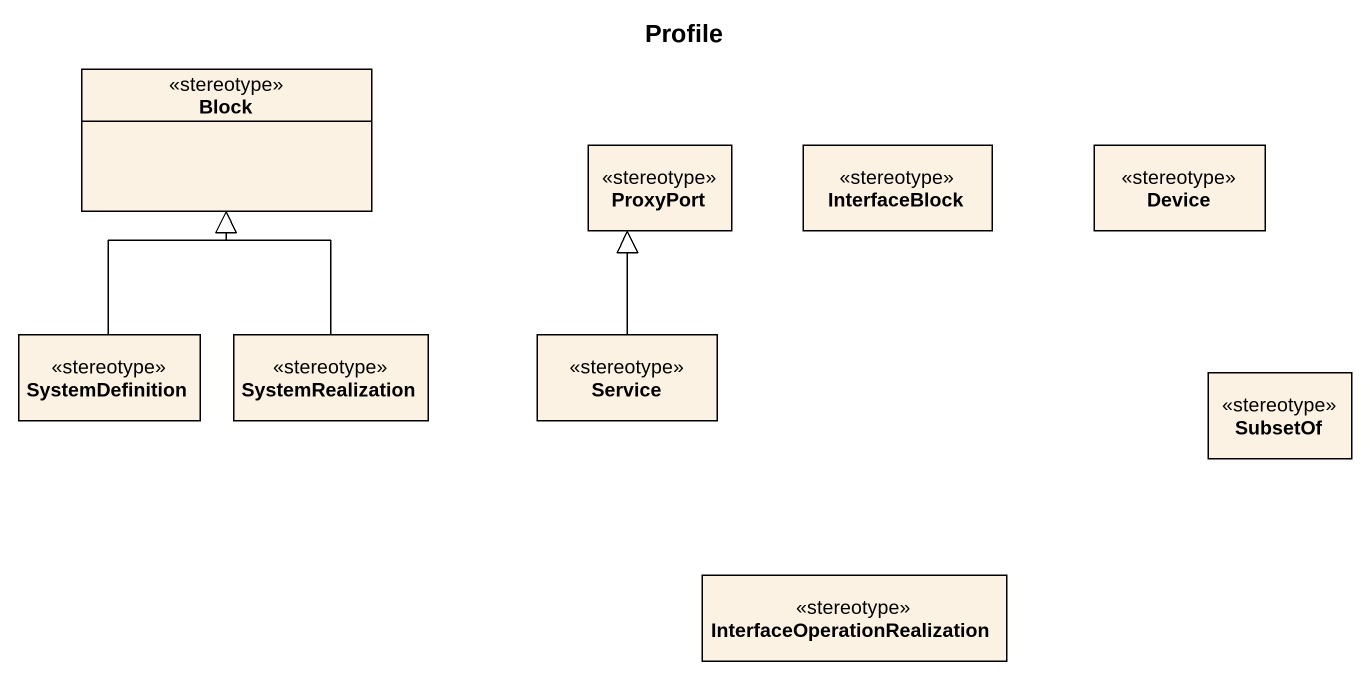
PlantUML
@startuml
title Profile
hide circle
hide empty members
class Block <<stereotype>>
class ProxyPort <<stereotype>>
class InterfaceBlock <<stereotype>>
class Device <<stereotype>>
class SystemDefinition <<stereotype>>
class SystemRealization <<stereotype>>
class Service <<stereotype>>
class SubsetOf <<stereotype>>
class "InterfaceOperationRealization" as InterfaceOperationRealizatio <<stereotype>>
SystemDefinition -up-|> Block
SystemRealization -up-|> Block
Service -up-|> ProxyPort
@enduml
